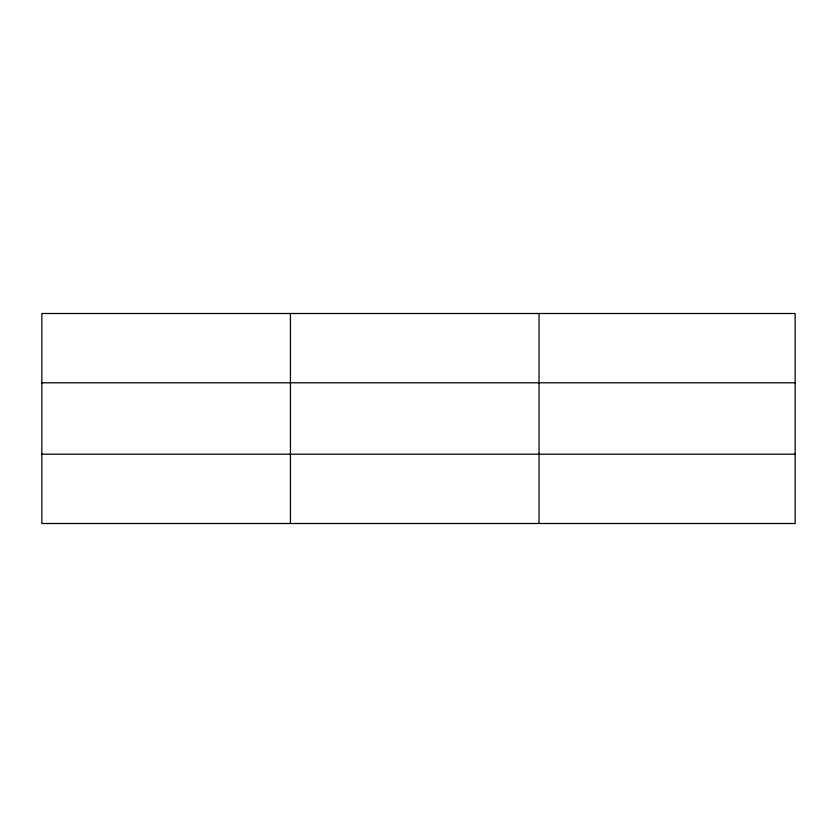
<?xml version="1.0" encoding="UTF-8"?>
<svg xmlns="http://www.w3.org/2000/svg" width="837" height="837" viewBox="0 0 837 837"><rect width="100%" height="100%" fill="white"/><g stroke="black" fill="none" stroke-linecap="round" stroke-linejoin="round"><path stroke-width="1.26" d="M290.439 523.502L290.439 313.498M539.028 523.502L539.028 313.498M795.15 382.802L795.15 313.498L41.85 313.498L41.85 523.502L795.15 523.502L795.15 382.802L41.85 382.802M41.85 454.198L795.15 454.198"/></g></svg>
